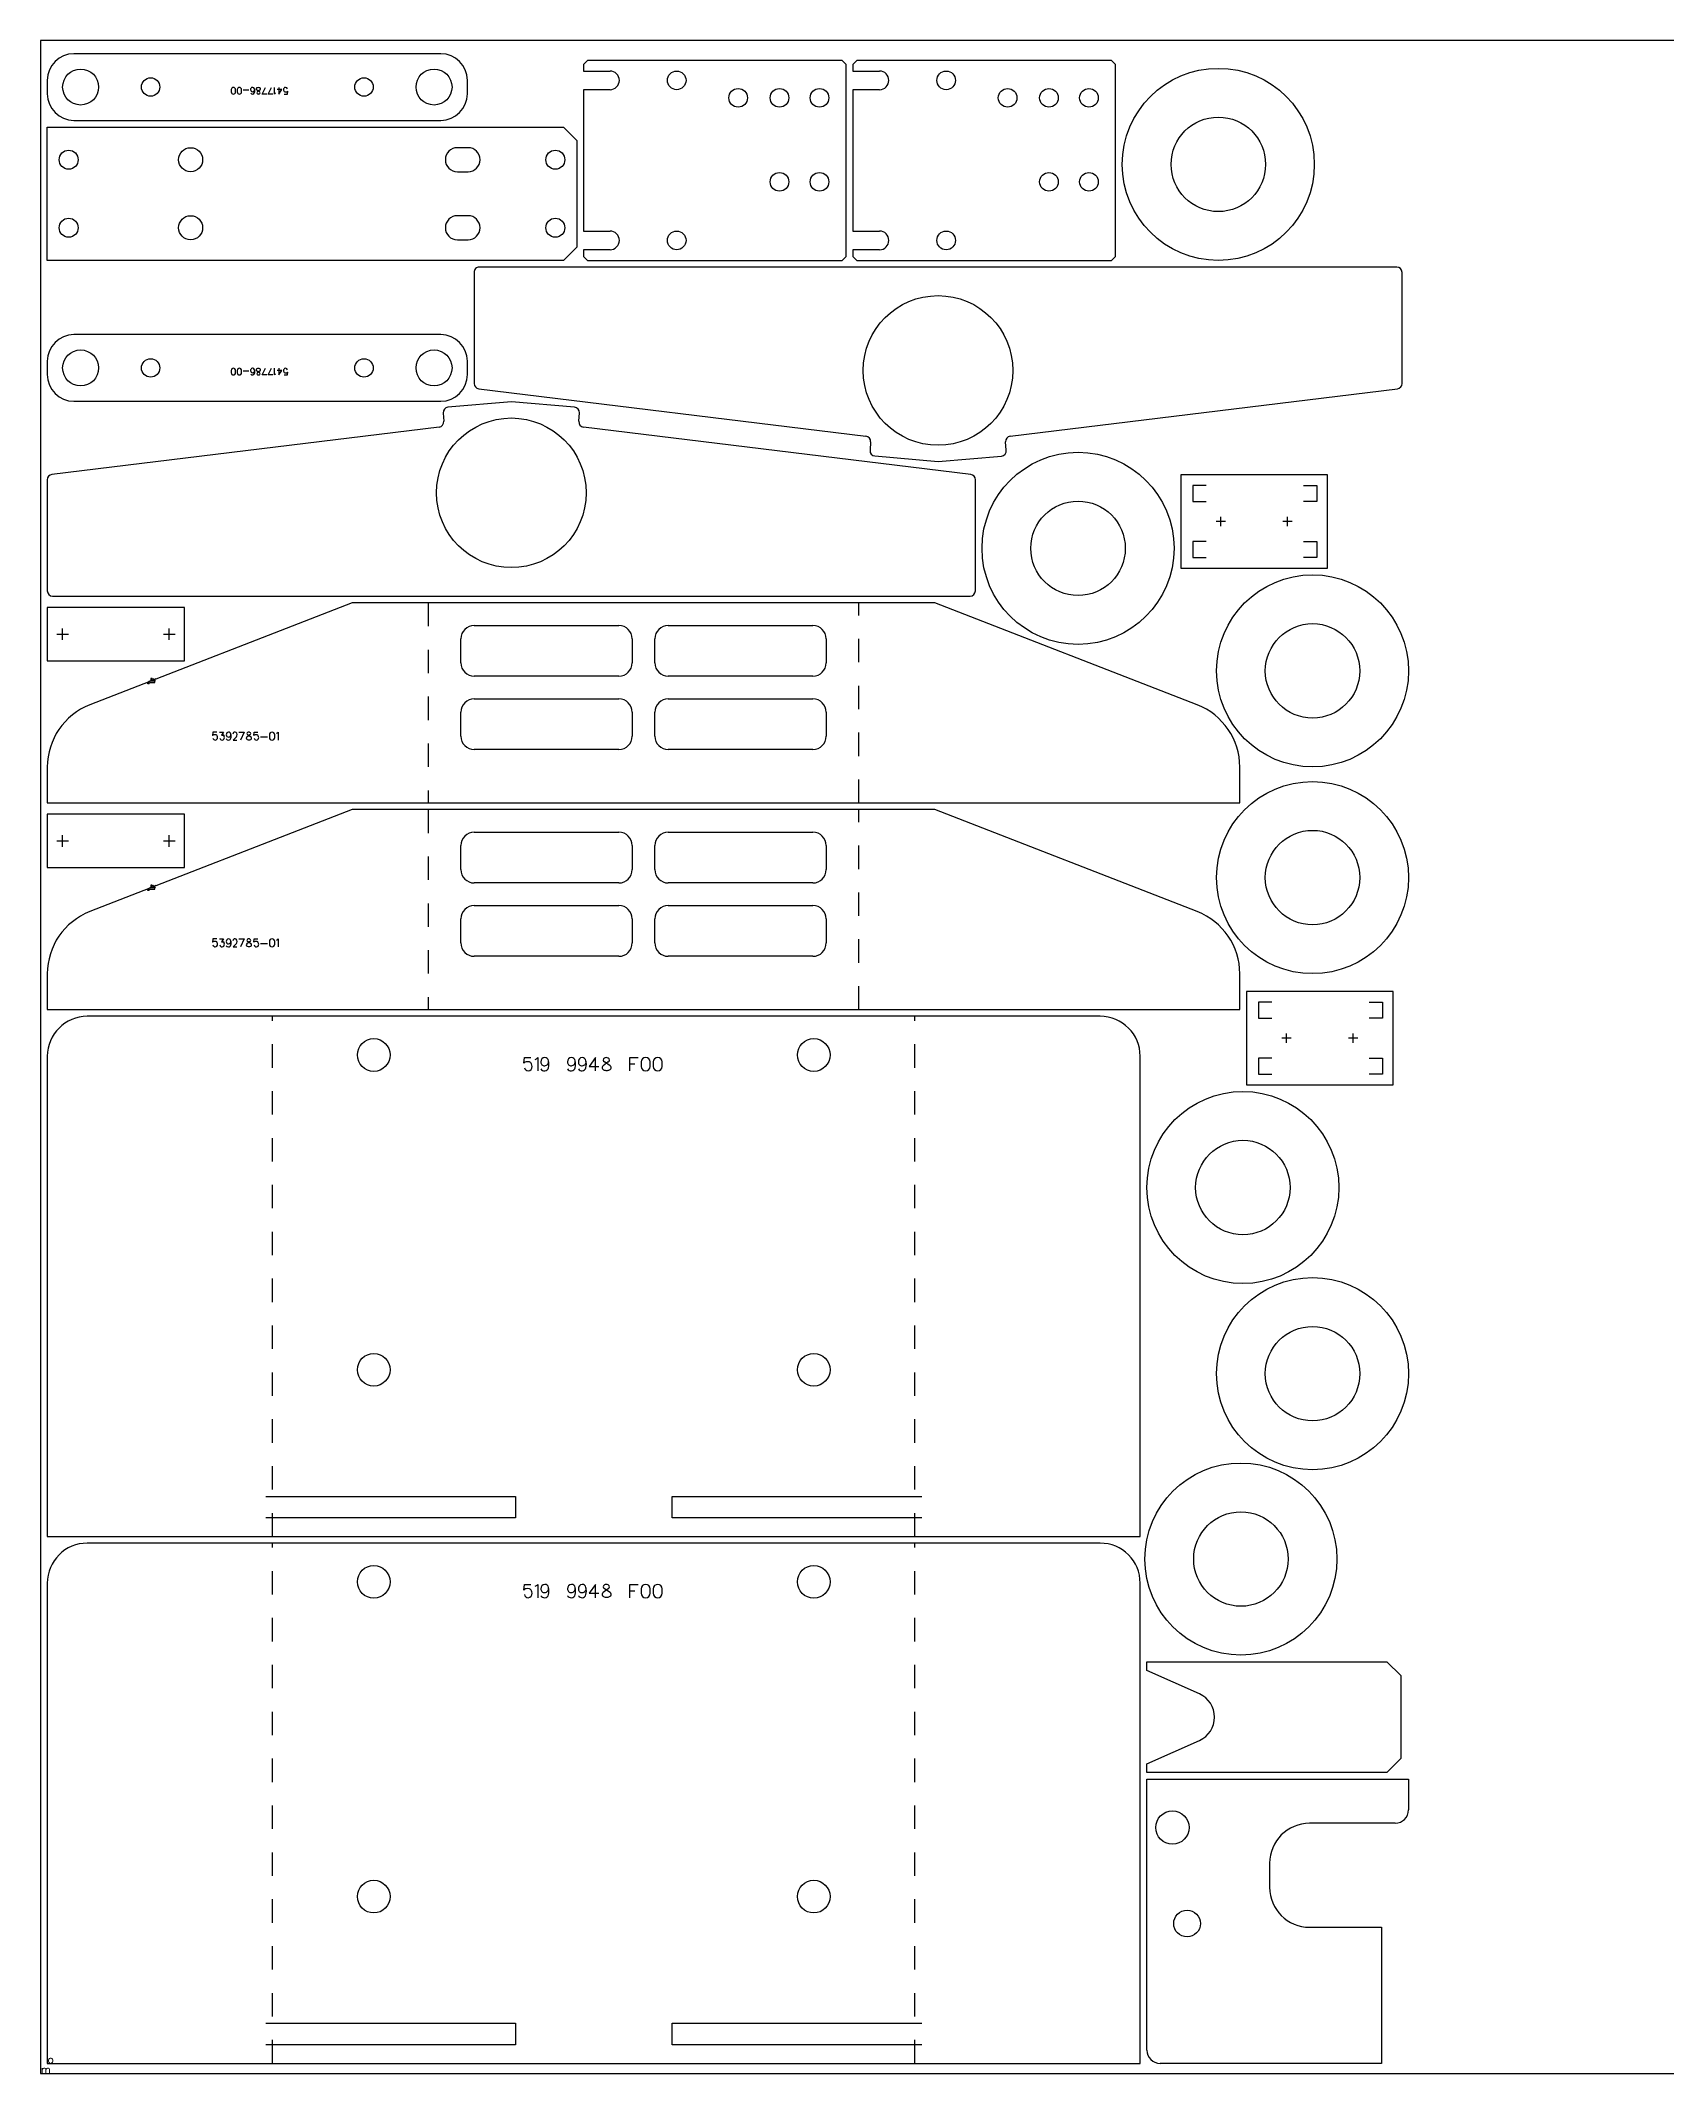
# Model space of a CAD drawing. Extents: x 2241 to 4680, y 274 to 1798.
# Drawn here: x 2241 to 3461, y 274 to 1798 of the extents above; entities that cross this region are included whole.
import ezdxf

# ---------------------------------------------------------------- set-up
doc = ezdxf.new("R2010")
doc.units = 0
doc.linetypes.add('DASHED', pattern=[35.148638, 17.574319, -17.574319])
doc.layers.get('0').update_dxf_attribs({"color": 1, "linetype": 'CONTINUOUS'})
for name, color, linetype in [('DUMMY-LAYOUT', 1, 'CONTINUOUS'), ('DUMMY-LAYOUT-MC-MC12', 1, 'CONTINUOUS'), ('DUMMY-LAYOUT-SHEET', 1, 'CONTINUOUS')]:
    doc.layers.add(name, color=color, linetype=linetype)
doc.styles.get("Standard").update_dxf_attribs({"font": 'simplex'})

# ---------------------------------------------------------------- blocks, each defined once
blk = doc.blocks.new('MDATUM')
at = {"color": 6, "linetype": 'CONTINUOUS'}
blk.add_text('m', height=6, dxfattribs=at).set_placement((0, 0))
blk = doc.blocks.new('ODATUM')
at = {"color": 6, "linetype": 'CONTINUOUS'}
blk.add_text('o', height=6, dxfattribs=at).set_placement((0, 0))
blk = doc.blocks.new('368-8221-01')
at = {"color": 1, "linetype": 'CONTINUOUS'}
for radius in [72, 35.4]:
    blk.add_circle((72, 72), radius, dxfattribs=at)
blk = doc.blocks.new('5051896-02')
at = {"color": 1, "linetype": 'CONTINUOUS'}
for p, q in [((0, 10), (0, 213)), ((0, 213), (196.25, 213)), ((196.25, 213), (196.25, 190)), ((186.25, 180), (122.05, 180)), ((92.05, 150), (92.05, 132)), ((122.05, 102), (176.05, 102)), ((176.05, 102), (176.05, 0)), ((176.05, 0), (10, 0))]:
    blk.add_line(p, q, dxfattribs=at)
at = {"color": 8, "linetype": 'CONTINUOUS'}
for centre, radius in [((19.15, 176.8), 12.5), ((30.15, 104.8), 10)]:
    blk.add_circle(centre, radius, dxfattribs=at)
at = {"color": 1, "linetype": 'CONTINUOUS'}
for centre, radius, start, end in [((186.25, 190), 10, 270, 0), ((122.05, 150), 30, 90, 180), ((122.05, 132), 30, 180, 270), ((10, 10), 10, 180, 270)]:
    blk.add_arc(centre, radius, start, end, dxfattribs=at)
blk = doc.blocks.new('51475986-A')
at = {"color": 1, "linetype": 'CONTINUOUS'}
for p, q in [((296.841041, 137.321192), (297.370639, 131.14254)), ((348, 145.8), (300.478239, 141.647613)), ((395.379288, 141.643922), (348, 145.8)), ((398.570896, 131.092547), (399.019588, 137.374235)), ((293.872034, 126.830666), (3.513218, 91.230744)), ((692.486782, 91.230744), (402.073949, 126.837289)), ((0, 87.260474), (0, 4)), ((696, 4), (696, 87.260474)), ((4, 0), (692, 0))]:
    blk.add_line(p, q, dxfattribs=at)
blk.add_circle((348, 77.5), 56.1, dxfattribs=at)
for centre, start, end in [((300.826427, 137.662796), 94.993744, 184.899092), ((395.029753, 137.659223), 355.914383, 84.986886), ((293.385253, 130.800936), 276.989958, 4.899092), ((402.560731, 130.807559), 175.914383, 263.010042), ((4, 87.260474), 96.989958, 180), ((692, 87.260474), 0, 83.010042), ((4, 4), 180, 270), ((692, 4), 270, 0)]:
    blk.add_arc(centre, 4, start, end, dxfattribs=at)
blk = doc.blocks.new('1001080115-B')
at = {"color": 1, "linetype": 'CONTINUOUS'}
for p, q in [((10, 82.665), (20.435, 93.1)), ((20.435, 93.1), (200.5, 93.1)), ((200.5, 93.1), (200.5, 86.475)), ((10, 20.435), (10, 82.665)), ((200.5, 86.475), (161.025167, 68.963485)), ((161.025167, 34.136515), (200.5, 16.625)), ((20.435, 10), (10, 20.435)), ((200.5, 16.625), (200.5, 10)), ((200.5, 10), (20.435, 10))]:
    blk.add_line(p, q, dxfattribs=at)
blk.add_arc((168.75, 51.55), 19.05, 113.922655, 246.077345, dxfattribs=at)
blk = doc.blocks.new('254-2987-00')
at = {"color": 1, "linetype": 'CONTINUOUS'}
for p, q in [((70, 110), (0, 110)), ((0, 110), (0, 0)), ((70, 0), (70, 110)), ((0, 0), (70, 0))]:
    blk.add_line(p, q, dxfattribs=at)
at = {"color": 8, "linetype": 'CONTINUOUS'}
for p, q in [((20, 101), (8, 101)), ((8, 101), (8, 91)), ((20, 91), (20, 101)), ((62, 101), (50, 101)), ((50, 101), (50, 91)), ((62, 91), (62, 101)), ((31.5, 80), (38.5, 80)), ((35, 76.5), (35, 83.5)), ((35, 26.5), (35, 33.5)), ((8, 8), (8, 18)), ((20, 18), (20, 8)), ((31.5, 30), (38.5, 30)), ((50, 8), (50, 18)), ((62, 18), (62, 8)), ((20, 8), (8, 8)), ((62, 8), (50, 8))]:
    blk.add_line(p, q, dxfattribs=at)
blk = doc.blocks.new('LDATUM')
at = {"color": 6, "linetype": 'CONTINUOUS'}
for p, q in [((-2.5, 1), (-2.5, -1)), ((-1.5, 1), (-2.5, 1)), ((-1.5, -1), (-1.5, 1)), ((1, -1), (-1, 1)), ((-1, -1), (1, 1)), ((-3.792893, -1.292893), (-4.62132, -2.12132)), ((-3.914214, -2.828427), (-3.085786, -2)), ((0.5, -1), (-3.085786, -1)), ((-3.085786, -2), (0.5, -2)), ((0.5, -2), (0.5, -1))]:
    blk.add_line(p, q, dxfattribs=at)
blk.add_circle((-4.267767, -2.474874), 0.5, dxfattribs=at)
blk.add_arc((-3.085786, -2), 1, 90, 135, dxfattribs=at)
blk = doc.blocks.new('5095732-01')
at = {"color": 1, "linetype": 'CONTINUOUS'}
for p, q in [((228.7, 150), (31.884571, 73.494133)), ((665.6, 150), (228.7, 150)), ((862.415429, 73.494133), (665.6, 150)), ((310.15, 105), (310.15, 123)), ((320.15, 133), (428.65, 133)), ((438.65, 123), (438.65, 105)), ((455.65, 105), (455.65, 123)), ((465.65, 133), (574.15, 133)), ((584.15, 123), (584.15, 105)), ((428.65, 95), (320.15, 95)), ((574.15, 95), (465.65, 95)), ((320.15, 78), (428.65, 78)), ((465.65, 78), (574.15, 78)), ((310.15, 50), (310.15, 68)), ((438.65, 68), (438.65, 50)), ((455.65, 50), (455.65, 68)), ((584.15, 68), (584.15, 50)), ((428.65, 40), (320.15, 40)), ((574.15, 40), (465.65, 40)), ((0, 26.891224), (0, 0)), ((894.3, 0), (894.3, 26.891224)), ((0, 0), (894.3, 0))]:
    blk.add_line(p, q, dxfattribs=at)
at = {"color": 3, "linetype": 'DASHED'}
for p, q in [((285.7, 150), (285.7, 0)), ((608.6, 0), (608.6, 150))]:
    blk.add_line(p, q, dxfattribs=at)
at = {"color": 8, "linetype": 'CONTINUOUS'}
for p, q in [((124.240531, 53.073454), (123.954817, 50.502025)), ((127.097674, 53.073454), (124.240531, 53.073454)), ((129.097674, 53.073454), (132.240531, 53.073454)), ((132.240531, 53.073454), (130.526245, 50.78774)), ((130.526245, 50.78774), (131.954817, 50.78774)), ((141.383388, 49.073454), (139.383388, 47.073454)), ((139.383388, 47.073454), (142.240531, 47.073454)), ((143.669102, 53.073454), (147.669102, 53.073454)), ((147.669102, 53.073454), (144.811959, 47.073454)), ((151.954817, 51.073454), (149.669102, 49.359168)), ((152.811959, 49.359168), (150.240531, 51.073454)), ((154.811959, 50.502025), (155.097674, 53.073454)), ((155.097674, 53.073454), (157.954817, 53.073454)), ((159.954817, 49.644883), (165.097674, 49.644883)), ((166.526245, 51.073454), (166.526245, 49.073454)), ((170.526245, 49.073454), (170.526245, 51.073454)), ((173.097674, 53.073454), (173.097674, 47.073454))]:
    blk.add_line(p, q, dxfattribs=at)
at = {"color": 1, "linetype": 'CONTINUOUS'}
for centre, radius, start, end in [((320.15, 123), 10, 90, 180), ((428.65, 123), 10, 0, 90), ((465.65, 123), 10, 90, 180), ((574.15, 123), 10, 0, 90), ((320.15, 105), 10, 180, 270), ((428.65, 105), 10, 270, 0), ((465.65, 105), 10, 180, 270), ((574.15, 105), 10, 270, 0), ((320.15, 68), 10, 90, 180), ((428.65, 68), 10, 0, 90), ((465.65, 68), 10, 90, 180), ((574.15, 68), 10, 0, 90), ((50, 26.891224), 50, 111.242042, 180), ((844.3, 26.891224), 50, 0, 68.757958), ((320.15, 50), 10, 180, 270), ((428.65, 50), 10, 270, 0), ((465.65, 50), 10, 180, 270), ((574.15, 50), 10, 270, 0)]:
    blk.add_arc(centre, radius, start, end, dxfattribs=at)
at = {"color": 8, "linetype": 'CONTINUOUS'}
for centre, radius, start, end in [((125.456869, 49.285688), 1.93278, 129, 141), ((125.202252, 49.331147), 1.745443, 93.434949, 123.434949), ((125.995654, 48.865316), 1.792327, 191.694426, 268.694429), ((125.811959, 47.979543), 3.175294, 77, 103), ((125.811959, 48.930597), 1.862629, 274.398706, 4.398705), ((125.96917, 49.659236), 1.519982, 21.499998, 68.5), ((124.5865, 48.909946), 3.086936, 3.036243, 25.036243), ((131.138511, 48.865316), 1.792327, 191.694426, 268.694429), ((130.954817, 48.930597), 1.862629, 274.398706, 4.398705), ((131.988032, 50.139884), 0.648706, 33.934948, 92.934949), ((129.158276, 49.085574), 3.653704, 359.809932, 22.809932), ((136.097674, 51.216311), 1.862629, 94.398706, 184.398705), ((135.829743, 50.94838), 1.594126, 175.500001, 274.5), ((135.870837, 49.048352), 1.976683, 214.43495, 272.434949), ((135.913979, 51.281592), 1.792327, 11.694426, 88.694429), ((135.913979, 48.865316), 1.792327, 271.305569, 348.305571), ((135.90289, 51.183828), 1.825398, 271.630103, 14.630102), ((130.862497, 50.073454), 6.985646, 347, 13), ((140.76217, 51.390345), 1.683846, 88.305569, 171.305571), ((140.768748, 51.382387), 1.691619, 29.536243, 88.536243), ((138.571227, 52.075432), 4.113407, 313.130102, 333.130102), ((139.701883, 51.216311), 2.728504, 338.500002, 21.5), ((150.240531, 48.502025), 1.030158, 123.690069, 213.690068), ((150.718994, 49.173238), 1.824281, 222.934948, 263.934949), ((150.682386, 51.874122), 1.014857, 115.809932, 176.809934), ((150.814398, 52.07508), 1.154373, 187.190068, 240.190067), ((151.22149, 51.273434), 1.804273, 93.934949, 122.934949), ((151.240531, 49.934799), 2.672841, 254.5, 285.5), ((150.973858, 51.273434), 1.804273, 57.065051, 86.065052), ((151.512961, 51.874122), 1.014857, 3.190068, 64.190069), ((151.38095, 52.07508), 1.154373, 299.809932, 352.809932), ((151.762068, 49.173238), 1.824281, 276.06505, 317.065051), ((152.240531, 48.502025), 1.030158, 326.309933, 56.309932), ((156.314011, 49.285688), 1.93278, 129, 141), ((156.059395, 49.331147), 1.745443, 93.434949, 123.434949), ((156.852797, 48.865316), 1.792327, 191.694426, 268.694429), ((156.669102, 47.979543), 3.175294, 77, 103), ((156.669102, 48.930597), 1.862629, 274.398706, 4.398705), ((156.826313, 49.659236), 1.519982, 21.499998, 68.5), ((155.443643, 48.909946), 3.086936, 3.036243, 25.036243), ((168.526245, 51.073454), 2, 0.000001, 180), ((168.526245, 49.073454), 2, 180.000001, 0), ((171.491582, 54.024433), 1.866519, 284.369898, 329.369897)]:
    blk.add_arc(centre, radius, start, end, dxfattribs=at)
blk.add_blockref('LDATUM', (80.030356, 92.209307))
blk = doc.blocks.new('5199948ITEM02-00')
at = {"color": 1, "linetype": 'CONTINUOUS'}
for p, q in [((789.6, 390), (30, 390)), ((0, 360), (0, 0)), ((819.6, 0), (819.6, 360)), ((0, 0), (819.6, 0))]:
    blk.add_line(p, q, dxfattribs=at)
at = {"color": 3, "linetype": 'DASHED'}
for p, q in [((169, 0), (169, 390)), ((650.6, 0), (650.6, 390))]:
    blk.add_line(p, q, dxfattribs=at)
at = {"color": 8, "linetype": 'CONTINUOUS'}
for p, q in [((357.307652, 354.834177), (357.783842, 359.119891)), ((357.783842, 359.119891), (362.545747, 359.119891)), ((367.783842, 359.119891), (367.783842, 349.119891)), ((411.117176, 359.119891), (406.355271, 352.453224)), ((406.355271, 352.453224), (413.498128, 352.453224)), ((411.117176, 349.119891), (411.117176, 359.119891)), ((420.640985, 355.786558), (416.831462, 352.929415)), ((422.069557, 352.929415), (417.783842, 355.786558)), ((436.831462, 349.119891), (436.831462, 359.119891)), ((436.831462, 359.119891), (443.021938, 359.119891)), ((436.831462, 354.357986), (440.640985, 354.357986)), ((445.40289, 355.786558), (445.40289, 352.453224)), ((452.069557, 352.453224), (452.069557, 355.786558)), ((454.450509, 355.786558), (454.450509, 352.453224)), ((461.117176, 352.453224), (461.117176, 355.786558)), ((163.8, 30), (351.1, 30)), ((351.1, 30), (351.1, 14)), ((468.5, 14), (468.5, 30)), ((468.5, 30), (655.8, 30)), ((351.1, 14), (163.8, 14)), ((655.8, 14), (468.5, 14))]:
    blk.add_line(p, q, dxfattribs=at)
at = {"color": 1, "linetype": 'CONTINUOUS'}
for centre in [(244.8, 361), (574.8, 361), (244.8, 125), (574.8, 125)]:
    blk.add_circle(centre, 12.25, dxfattribs=at)
for centre, start, end in [((30, 360), 90, 180), ((789.6, 360), 0, 90)]:
    blk.add_arc(centre, 30, start, end, dxfattribs=at)
at = {"color": 8, "linetype": 'CONTINUOUS'}
for centre, radius, start, end in [((359.811072, 352.806947), 3.2213, 129, 141), ((359.386712, 352.882712), 2.909072, 93.434949, 123.434949), ((360.709048, 352.106327), 2.987212, 191.694426, 268.694429), ((360.40289, 350.630039), 5.292156, 77, 103), ((360.40289, 352.215129), 3.104382, 274.398706, 4.398705), ((360.664907, 353.429527), 2.533304, 21.499998, 68.5), ((358.360458, 352.180711), 5.144893, 3.036243, 25.036243), ((365.107023, 360.704856), 3.110864, 284.369898, 329.369897), ((373.260033, 356.024653), 3.104382, 94.398706, 184.398705), ((372.813482, 355.578102), 2.656877, 175.500001, 274.5), ((372.881972, 352.411388), 3.294471, 214.43495, 272.434949), ((372.953875, 356.133455), 2.987212, 11.694426, 88.694429), ((372.935393, 355.970514), 3.04233, 271.630103, 14.630102), ((372.953876, 352.106328), 2.987212, 271.305569, 348.305571), ((364.534739, 354.119891), 11.642744, 347, 13), ((393.260033, 356.024653), 3.104382, 94.398706, 184.398705), ((392.813482, 355.578102), 2.656877, 175.500001, 274.5), ((392.881972, 352.411388), 3.294471, 214.43495, 272.434949), ((392.953875, 356.133455), 2.987212, 11.694426, 88.694429), ((392.935393, 355.970514), 3.04233, 271.630103, 14.630102), ((392.953876, 352.106328), 2.987212, 271.305569, 348.305571), ((384.534739, 354.119891), 11.642744, 347, 13), ((401.355271, 356.024653), 3.104382, 94.398706, 184.398705), ((400.90872, 355.578102), 2.656877, 175.500001, 274.5), ((400.97721, 352.411388), 3.294471, 214.43495, 272.434949), ((401.049114, 356.133455), 2.987212, 11.694426, 88.694429), ((401.030631, 355.970514), 3.04233, 271.630103, 14.630102), ((401.049114, 352.106328), 2.987212, 271.305569, 348.305571), ((392.629977, 354.119891), 11.642744, 347, 13), ((417.783843, 351.500843), 1.716929, 123.690069, 213.690068), ((418.581281, 352.61953), 3.040468, 222.934948, 263.934949), ((418.520268, 357.121004), 1.691428, 115.809932, 176.809934), ((418.740288, 357.455934), 1.923955, 187.190068, 240.190067), ((419.418774, 356.119858), 3.007122, 93.934949, 122.934949), ((419.006054, 356.119858), 3.007122, 57.065051, 86.065052), ((419.904559, 357.121004), 1.691428, 3.190068, 64.190069), ((419.68454, 357.455934), 1.923955, 299.809932, 352.809932), ((420.319737, 352.61953), 3.040468, 276.06505, 317.065051), ((421.117176, 351.500843), 1.716929, 326.309933, 56.309932), ((448.736223, 355.786558), 3.333333, 0.000001, 180), ((448.736223, 352.453224), 3.333333, 180.000001, 0), ((457.783842, 352.453224), 3.333333, 180.000001, 0), ((457.783843, 355.786558), 3.333333, 0.000001, 180), ((419.450509, 353.8888), 4.454735, 254.5, 285.5)]:
    blk.add_arc(centre, radius, start, end, dxfattribs=at)
blk = doc.blocks.new('3637516-00')
at = {"color": 1, "linetype": 'CONTINUOUS'}
for p, q in [((30, 315), (20, 315)), ((0, 295), (0, 20)), ((50, 20), (50, 295)), ((20, 0), (30, 0))]:
    blk.add_line(p, q, dxfattribs=at)
at = {"color": 8, "linetype": 'CONTINUOUS'}
for p, q in [((23.057146, 177.120527), (21.39048, 177.120527)), ((21.39048, 173.787194), (23.057146, 173.787194)), ((23.057146, 172.596718), (21.39048, 172.596718)), ((21.39048, 169.263384), (23.057146, 169.263384)), ((22.580956, 163.787194), (22.580956, 168.072908)), ((19.723813, 150.45386), (19.723813, 153.787194)), ((19.723813, 153.787194), (24.723813, 151.406241)), ((21.39048, 155.930051), (22.819051, 158.072908)), ((22.819051, 155.45386), (21.39048, 157.358622)), ((24.723813, 160.930051), (24.723813, 161.168146)), ((19.723813, 145.930051), (19.723813, 149.263384)), ((19.723813, 149.263384), (24.723813, 146.882432)), ((19.723813, 144.739575), (24.723813, 144.739575)), ((24.723813, 141.406241), (19.723813, 141.406241)), ((19.723813, 141.406241), (23.057146, 139.025289)), ((19.723813, 137.358622), (19.723813, 134.97767)), ((23.057146, 139.025289), (23.057146, 142.596718)), ((19.723813, 134.97767), (21.86667, 134.739575))]:
    blk.add_line(p, q, dxfattribs=at)
at = {"color": 1, "linetype": 'CONTINUOUS'}
for centre in [(25, 290), (25, 25)]:
    blk.add_circle(centre, 13.5, dxfattribs=at)
at = {"color": 8, "linetype": 'CONTINUOUS'}
for centre in [(25, 237.5), (25, 77.5)]:
    blk.add_circle(centre, 6.9, dxfattribs=at)
at = {"color": 1, "linetype": 'CONTINUOUS'}
for centre, start, end in [((20, 295), 90, 180), ((30, 295), 0, 90), ((20, 20), 180, 270), ((30, 20), 270, 0)]:
    blk.add_arc(centre, 20, start, end, dxfattribs=at)
at = {"color": 8, "linetype": 'CONTINUOUS'}
for centre, radius, start, end in [((21.39048, 175.453861), 1.666667, 90.000001, 270), ((21.39048, 170.930051), 1.666667, 90.000001, 270), ((23.057146, 175.45386), 1.666667, 270.000001, 90), ((23.057146, 170.930051), 1.666667, 270.000001, 90), ((21.369561, 161.000034), 1.647236, 124.434949, 182.434948), ((21.217031, 160.964082), 1.493606, 181.305571, 258.305574), ((21.22383, 156.541157), 1.503561, 147.065051, 176.065052), ((21.22383, 156.747517), 1.503561, 183.934949, 212.934949), ((20.676194, 157.061003), 0.77381, 22.619864, 157.380137), ((20.676194, 156.22767), 0.77381, 202.619867, 337.380133), ((22.223813, 165.17365), 5.821372, 257, 283), ((23.057146, 160.930051), 1.666667, 90, 179.999999), ((22.911029, 160.973323), 1.521165, 181.630102, 284.630102), ((23.533337, 157.596718), 0.858465, 56.309933, 146.309932), ((23.533337, 155.930051), 0.858465, 213.690069, 303.690068), ((23.176194, 161.049099), 1.552191, 4.398705, 94.398704), ((23.230595, 160.964082), 1.493606, 281.694429, 358.694431), ((22.973993, 157.197998), 1.520234, 6.06505, 47.065051), ((22.973993, 156.32877), 1.520234, 312.934948, 353.934949), ((22.339359, 156.763384), 2.227368, 344.5, 15.5), ((18.93133, 143.401165), 1.555432, 14.369898, 59.369897), ((22.568995, 136.418202), 1.266652, 111.499998, 158.5), ((23.193403, 135.265978), 2.572446, 93.036243, 115.036243), ((23.176194, 136.287194), 1.552191, 4.398706, 94.398705), ((23.968739, 136.287194), 2.646078, 167, 193), ((22.842403, 135.779105), 1.454536, 183.434949, 213.434949), ((22.880285, 135.991285), 1.61065, 219, 231), ((23.230595, 136.440273), 1.493606, 281.694426, 358.694429)]:
    blk.add_arc(centre, radius, start, end, dxfattribs=at)
blk = doc.blocks.new('3741778ITEM01-02')
at = {"color": 1, "linetype": 'CONTINUOUS'}
for p, q in [((103, 40), (0, 40)), ((0, 40), (0, 0)), ((103, 0), (103, 40)), ((0, 0), (103, 0))]:
    blk.add_line(p, q, dxfattribs=at)
at = {"color": 8, "linetype": 'CONTINUOUS'}
for p, q in [((7.15, 20), (15.85, 20)), ((11.5, 15.65), (11.5, 24.35)), ((87.15, 20), (95.85, 20)), ((91.5, 15.65), (91.5, 24.35))]:
    blk.add_line(p, q, dxfattribs=at)
blk = doc.blocks.new('5585156-00')
at = {"color": 1, "linetype": 'CONTINUOUS'}
for p, q in [((0, 100), (387, 100)), ((0, 0), (0, 100)), ((387, 100), (397, 90)), ((315.5, 84.5), (307.5, 84.5)), ((397, 90), (397, 10)), ((307.5, 66.5), (315.5, 66.5)), ((315.5, 33.5), (307.5, 33.5)), ((307.5, 15.5), (315.5, 15.5)), ((387, 0), (0, 0)), ((397, 10), (387, 0))]:
    blk.add_line(p, q, dxfattribs=at)
at = {"color": 8, "linetype": 'CONTINUOUS'}
for centre in [(16, 75.5), (381, 75.5), (16, 24.5), (381, 24.5)]:
    blk.add_circle(centre, 7.12, dxfattribs=at)
at = {"color": 1, "linetype": 'CONTINUOUS'}
for centre in [(107.5, 75.5), (107.5, 24.5)]:
    blk.add_circle(centre, 9, dxfattribs=at)
for centre, start, end in [((307.5, 75.5), 90, 270), ((315.5, 75.5), 270, 90), ((307.5, 24.5), 90, 270), ((315.5, 24.5), 270, 90)]:
    blk.add_arc(centre, 9, start, end, dxfattribs=at)
blk = doc.blocks.new('5391613-00')
at = {"color": 1, "linetype": 'CONTINUOUS'}
for p, q in [((3, 197.1), (0, 194.1)), ((0, 194.1), (0, 3)), ((147, 197.1), (3, 197.1)), ((150, 194.1), (147, 197.1)), ((150, 3), (150, 194.1)), ((8, 0), (8, 20)), ((22, 20), (22, 0)), ((128, 0), (128, 20)), ((142, 20), (142, 0)), ((0, 3), (3, 0)), ((3, 0), (8, 0)), ((22, 0), (128, 0)), ((142, 0), (147, 0)), ((147, 0), (150, 3))]:
    blk.add_line(p, q, dxfattribs=at)
for centre in [(28.1, 177.1), (91.1, 177.1), (28.1, 147.1), (91.1, 147.1), (28.1, 116.1), (15, 70), (135, 70)]:
    blk.add_circle(centre, 7, dxfattribs=at)
for centre in [(15, 20), (135, 20)]:
    blk.add_arc(centre, 7, 0, 180, dxfattribs=at)

msp = doc.modelspace()

# ---------------------------------------------------------------- linework, layer by layer
at = {"layer": 'DUMMY-LAYOUT-SHEET', "color": 1, "linetype": 'CONTINUOUS'}
for p, q in [((4679.757576, 1798.267131), (2241.357576, 1798.267131)), ((2241.357576, 1798.267131), (2241.357576, 274.267131)), ((2241.357576, 274.267131), (4679.757576, 274.267131))]:
    msp.add_line(p, q, dxfattribs=at)

# ---------------------------------------------------------------- block references
at = {"layer": 'DUMMY-LAYOUT'}
for name, p, rotation in [('3637516-00', (2561.357576, 1738.51061), 90), ('5391613-00', (2648.357576, 1783.51061), -90), ('5391613-00', (2850.457576, 1783.51061), -90), ('51475986-A', (3262.357576, 1628.51061), 180), ('3637516-00', (2561.357576, 1527.878765), 90), ('254-2987-00', (3206.357576, 1402.779557), 90), ('254-2987-00', (3255.657576, 1015.369514), 90), ('1001080115-B', (3271.457576, 592.867131), 180)]:
    msp.add_blockref(name, p, dxfattribs=dict(at, rotation=rotation))
for name, p in [('368-8221-01', (3052.557576, 1633.51061)), ('5585156-00', (2246.357576, 1633.51061)), ('51475986-A', (2246.357576, 1381.767131)), ('368-8221-01', (2947.357576, 1345.646789)), ('368-8221-01', (3123.207606, 1253.779557)), ('5095732-01', (2246.357576, 1226.767131)), ('3741778ITEM01-02', (2246.357576, 1333.28071)), ('368-8221-01', (3123.207606, 1098.779557)), ('5095732-01', (2246.357576, 1071.767131)), ('3741778ITEM01-02', (2246.357576, 1178.28071)), ('5199948ITEM02-00', (2246.357576, 676.767131)), ('368-8221-01', (3070.957576, 866.398578)), ('368-8221-01', (3123.207606, 726.858413)), ('368-8221-01', (3069.469767, 587.867131)), ('5199948ITEM02-00', (2246.357576, 281.767131)), ('5051896-02', (3070.957576, 281.767131)), ('ODATUM', (2246.357576, 281.767131))]:
    msp.add_blockref(name, p, dxfattribs=at)
at = {"layer": 'DUMMY-LAYOUT-MC-MC12'}
msp.add_blockref('MDATUM', (2241.357576, 274.267131), dxfattribs=at)

doc.saveas('drawing.dxf')
